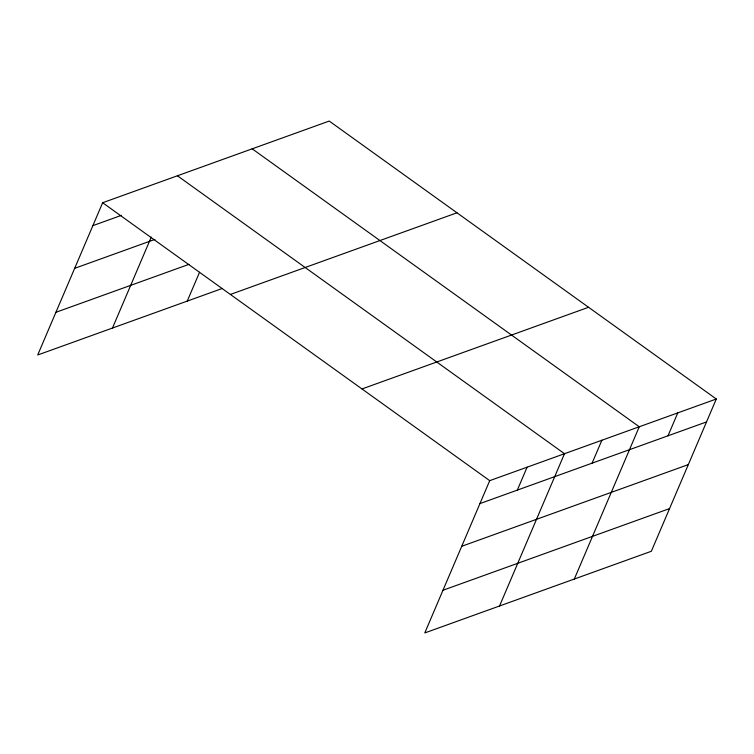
<?xml version="1.0" encoding="UTF-8"?>
<svg xmlns="http://www.w3.org/2000/svg" width="754" height="754" viewBox="0 0 754 754"><rect width="100%" height="100%" fill="white"/><g stroke="black" fill="none" stroke-linecap="round" stroke-linejoin="round"><path stroke-width="1.13" d="M716.3 399.007L489.714 480.666L424.775 632.936L651.352 551.268L716.3 399.007L329.225 121.064L102.648 202.732L37.7 354.993L222.458 288.405M112.469 328.047L151.262 237.114M187.246 301.1L199.537 272.288M517.329 490.109L527.103 467.197M499.544 605.98L564.492 453.719L177.416 175.776M592.097 463.163L601.88 440.242M574.312 579.034L639.26 426.773L252.194 148.83M668.006 435.803L677.78 412.89M92.874 225.644L121.46 215.342M74.665 268.33L154.938 239.404M55.909 312.307L188.952 264.352M230.385 294.446L456.962 212.788M361.986 388.951L588.563 307.283M479.94 503.587L706.526 421.92M461.74 546.273L688.317 464.605M442.975 590.25L669.561 508.582M102.648 202.732L489.714 480.666"/></g></svg>
